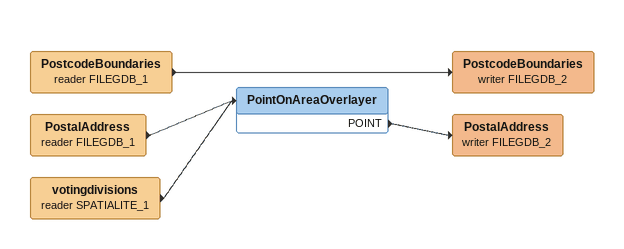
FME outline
PostcodeBoundaries (reader FILEGDB_1)
    -> PostcodeBoundaries (writer FILEGDB_2)
PostcodeBoundaries (writer FILEGDB_2)
PostalAddress (reader FILEGDB_1)
    -> PointOnAreaOverlayer
votingdivisions (reader SPATIALITE_1)
    -> PointOnAreaOverlayer
PointOnAreaOverlayer
    POINT -> PostalAddress (writer FILEGDB_2)
PostalAddress (writer FILEGDB_2)
